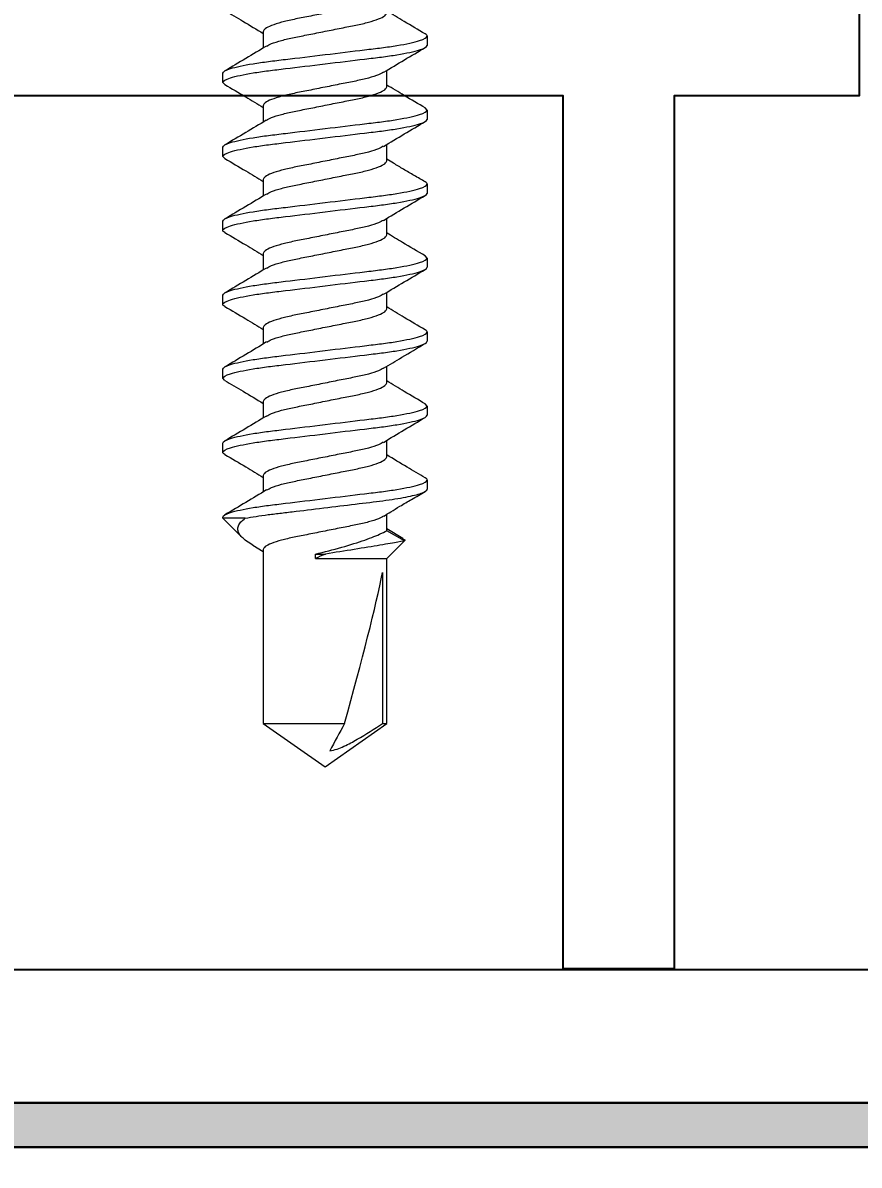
# Model space of a CAD drawing. Extents: x 0 to 79.8, y 0 to 38.2.
# Drawn here: x 57.157 to 57.722, y 28.472 to 29.244 of the extents above; entities that cross this region are included whole.
import ezdxf

# ---------------------------------------------------------------- set-up
doc = ezdxf.new("R2010")
doc.units = 0
doc.header["$MEASUREMENT"] = 0
doc.linetypes.add('SLD-Solid', pattern=[0])
doc.layers.get('0').update_dxf_attribs({"linetype": 'CONTINUOUS'})
doc.layers.get('DEFPOINTS').update_dxf_attribs({"color": 1, "linetype": 'CONTINUOUS'})
for name, color, linetype in [('DIM', 4, 'CONTINUOUS'), ('SILL-PAN', 7, 'CONTINUOUS'), ('TEXT', 7, 'CONTINUOUS'), ('TITLE-BLOCK', 7, 'CONTINUOUS'), ('WALL_COND', 7, 'CONTINUOUS'), ('WATERPROOF_MATL', 5, 'CONTINUOUS')]:
    doc.layers.add(name, color=color, linetype=linetype)
doc.styles.add('ROMANS', font='romans')
doc.dimstyles.new('QUARTER', dxfattribs={"dimscale": 4, "dimtxt": 0.06, "dimasz": 0.05, "dimexe": 0.06, "dimexo": 0.032, "dimgap": 0.021, "dimtad": 0, "dimdec": 4, "dimzin": 4, "dimdsep": 46, "dimlunit": 5, "dimtxsty": 'ROMANS', "dimcen": 0.09, "dimadec": 0, "dimazin": 1, "dimtfac": 1, "dimtdec": 4, "dimtofl": 0, "dimtmove": 0, "dimatfit": 3, "dimfxl": 0, "dimtolj": 1, "dimtzin": 0, "dimarcsym": 0})

# ---------------------------------------------------------------- blocks, each defined once
blk = doc.blocks.new('*D82')
at = {"color": 0, "lineweight": -2}
for p, q in [((55.6484, 28.38652), (55.6484, 25.25817)), ((61.7034, 28.38652), (61.7034, 25.25817)), ((55.8484, 25.49817), (56.1119, 25.49817)), ((61.5034, 25.49817), (61.2399, 25.49817))]:
    blk.add_line(p, q, dxfattribs=at)
at = {"color": 0}
for points in [[(55.8484, 25.53151), (55.8484, 25.46484), (55.6484, 25.49817)], [(61.5034, 25.53151), (61.5034, 25.46484), (61.7034, 25.49817)]]:
    blk.add_solid(points, dxfattribs=at)
at = {"layer": 'DEFPOINTS', "color": 0}
for p in [(55.6484, 28.51452), (61.7034, 28.51452), (61.7034, 25.49817)]:
    blk.add_point(p, dxfattribs=at)
at = {"color": 0, "insert": (58.6759, 25.49817), "char_height": 0.24, "attachment_point": 5, "style": 'ROMANS'}
blk.add_mtext('\\A1;6{\\H1x;\\S1/16;}" SUB-SILL PAN DEPTH', dxfattribs=at)
blk = doc.blocks.new('3774-TRACK_SUPPORT')
at = {"layer": 'TEXT'}
blk.add_lwpolyline([(0.954, -0.176), (0.954, -0.626), (0.829, -0.626), (0.829, -1.216), (0.754, -1.216), (0.754, -0.626), (0.05, -0.626), (0.05, -0.90923, -0.466721), (0.12, -1.11211), (0.12, -1.216), (0.045, -1.216), (0.045, -1.0869, 2.486759), (-0.045, -1.0869), (-0.045, -1.216), (-0.12, -1.216), (-0.12, -1.11211, -0.466721), (-0.05, -0.90923), (-0.05, -0.626), (-0.754, -0.626)], format="xyb", dxfattribs=at)
blk = doc.blocks.new('25559')
at = {"color": 7, "linetype": 'SLD-Solid', "lineweight": 15}
for p, q in [((0.50625, 0.069), (0.5125, 0.069)), ((0.55625, 0.069), (0.55482, 0.06775)), ((0.55625, 0.069), (0.5625, 0.069)), ((0.60625, 0.069), (0.6125, 0.069)), ((0.65625, 0.069), (0.65481, 0.06774)), ((0.65625, 0.069), (0.6625, 0.069)), ((0.70625, 0.069), (0.7125, 0.069)), ((0.75625, 0.069), (0.75481, 0.06775)), ((0.75625, 0.069), (0.7625, 0.069)), ((0.80625, 0.069), (0.8125, 0.069)), ((0.84585, 0.05252), (0.8393, 0.04172)), ((0.84741, 0.05369), (0.8405, 0.04172)), ((0.85937, 0.04172), (0.84741, 0.05369)), ((0.5405, 0.04172), (0.52946, 0.04172)), ((0.5905, 0.04172), (0.57946, 0.04172)), ((0.6405, 0.04172), (0.62946, 0.04172)), ((0.6905, 0.04172), (0.67946, 0.04172)), ((0.7405, 0.04172), (0.72946, 0.04172)), ((0.7905, 0.04172), (0.77946, 0.04172)), ((0.8405, 0.04172), (0.82943, 0.04172)), ((0.97079, 0.04172), (0.85937, 0.04172)), ((0.85937, -0.00651), (0.85937, 0.04172)), ((0.86878, 0.03893), (0.97079, 0.03893)), ((1, 0), (0.97079, 0.04172)), ((0.97079, 0.03893), (0.97079, 0.04172)), ((0.97079, -0.04172), (0.97079, 0.01319)), ((0.85625, -0.00651), (0.85625, 0.00025)), ((0.97079, -0.04172), (1, 0)), ((0.85937, -0.00651), (0.85625, -0.00651)), ((0.50325, -0.04172), (0.51429, -0.04172)), ((0.55325, -0.04172), (0.56429, -0.04172)), ((0.60325, -0.04172), (0.61429, -0.04172)), ((0.65325, -0.04172), (0.66429, -0.04172)), ((0.70325, -0.04172), (0.71429, -0.04172)), ((0.75325, -0.04172), (0.76429, -0.04172)), ((0.80325, -0.04172), (0.81429, -0.04172)), ((0.85025, -0.0487), (0.85445, -0.04172)), ((0.85325, -0.04172), (0.97079, -0.04172)), ((0.8321, -0.05397), (0.8321, -0.069)), ((0.8321, -0.069), (0.8449, -0.05619)), ((0.5375, -0.069), (0.53125, -0.069)), ((0.53893, -0.06775), (0.5375, -0.069)), ((0.5875, -0.069), (0.58125, -0.069)), ((0.58895, -0.06774), (0.5875, -0.069)), ((0.6375, -0.069), (0.63125, -0.069)), ((0.6875, -0.069), (0.68125, -0.069)), ((0.7375, -0.069), (0.73125, -0.069)), ((0.73893, -0.06775), (0.7375, -0.069)), ((0.7875, -0.069), (0.78125, -0.069)), ((0.8321, -0.069), (0.83125, -0.069))]:
    blk.add_line(p, q, dxfattribs=at)
blk.add_ellipse((0.9907, 0), major_axis=(0.14297, -0.04113), ratio=0.048755, start_param=1.724549, end_param=2.605956, dxfattribs=at)
for points, knots in [([(0.50478, 0.06771), (0.50199, 0.06297), (0.49688, 0.05428), (0.49166, 0.04564), (0.48929, 0.04172)], [0, 0, 0, 0, 0.545575, 1, 1, 1, 1]), ([(0.50625, 0.069), (0.50578, 0.06899), (0.50531, 0.06899), (0.50479, 0.06771), (0.50478, 0.06769)], [0, 0, 0, 0, 0.988917, 1, 1, 1, 1]), ([(0.53125, -0.069), (0.53035, -0.069), (0.5293, -0.06732), (0.52709, -0.06033), (0.52595, -0.05502), (0.52436, -0.04534), (0.52385, -0.04184), (0.52291, -0.03455), (0.52246, -0.03075), (0.52098, -0.01846), (0.51987, -0.00924), (0.51763, 0.00924), (0.51652, 0.01846), (0.51504, 0.03075), (0.51459, 0.03455), (0.51365, 0.04184), (0.51314, 0.04534), (0.51155, 0.05502), (0.51041, 0.06033), (0.5082, 0.06732), (0.50715, 0.069), (0.50625, 0.069)], [0, 0, 0, 0, 0.125, 0.125, 0.25, 0.25, 0.3125, 0.3125, 0.375, 0.375, 0.5, 0.5, 0.625, 0.625, 0.6875, 0.6875, 0.75, 0.75, 0.875, 0.875, 1, 1, 1, 1]), ([(0.5375, -0.069), (0.5366, -0.069), (0.53555, -0.06732), (0.53334, -0.06033), (0.5322, -0.05502), (0.53061, -0.04534), (0.5301, -0.04184), (0.52916, -0.03455), (0.52871, -0.03075), (0.52723, -0.01846), (0.52612, -0.00924), (0.52388, 0.00924), (0.52277, 0.01846), (0.52129, 0.03075), (0.52084, 0.03455), (0.5199, 0.04184), (0.51939, 0.04534), (0.5178, 0.05502), (0.51666, 0.06033), (0.51445, 0.06732), (0.5134, 0.069), (0.5125, 0.069)], [0, 0, 0, 0, 0.125, 0.125, 0.25, 0.25, 0.3125, 0.3125, 0.375, 0.375, 0.5, 0.5, 0.625, 0.625, 0.6875, 0.6875, 0.75, 0.75, 0.875, 0.875, 1, 1, 1, 1]), ([(0.53068, 0.03969), (0.52788, 0.04433), (0.52225, 0.05365), (0.51672, 0.06304), (0.51394, 0.06776)], [0, 0, 0, 0, 0.4975, 1, 1, 1, 1]), ([(0.55482, 0.06777), (0.55203, 0.06304), (0.54691, 0.05433), (0.54168, 0.04567), (0.53929, 0.04172)], [0, 0, 0, 0, 0.543159, 1, 1, 1, 1]), ([(0.58125, -0.069), (0.58035, -0.069), (0.5793, -0.06732), (0.57709, -0.06033), (0.57595, -0.05502), (0.57436, -0.04534), (0.57385, -0.04184), (0.57291, -0.03455), (0.57246, -0.03075), (0.57098, -0.01846), (0.56987, -0.00924), (0.56763, 0.00924), (0.56652, 0.01846), (0.56504, 0.03075), (0.56459, 0.03455), (0.56365, 0.04184), (0.56314, 0.04534), (0.56155, 0.05502), (0.56041, 0.06033), (0.5582, 0.06732), (0.55715, 0.069), (0.55625, 0.069)], [0, 0, 0, 0, 0.125, 0.125, 0.25, 0.25, 0.3125, 0.3125, 0.375, 0.375, 0.5, 0.5, 0.625, 0.625, 0.6875, 0.6875, 0.75, 0.75, 0.875, 0.875, 1, 1, 1, 1]), ([(0.5875, -0.069), (0.5866, -0.069), (0.58555, -0.06732), (0.58334, -0.06033), (0.5822, -0.05502), (0.58061, -0.04534), (0.5801, -0.04184), (0.57916, -0.03455), (0.57871, -0.03075), (0.57723, -0.01846), (0.57612, -0.00924), (0.57388, 0.00924), (0.57277, 0.01846), (0.57129, 0.03075), (0.57084, 0.03455), (0.5699, 0.04184), (0.56939, 0.04534), (0.5678, 0.05502), (0.56666, 0.06033), (0.56445, 0.06732), (0.5634, 0.069), (0.5625, 0.069)], [0, 0, 0, 0, 0.125, 0.125, 0.25, 0.25, 0.3125, 0.3125, 0.375, 0.375, 0.5, 0.5, 0.625, 0.625, 0.6875, 0.6875, 0.75, 0.75, 0.875, 0.875, 1, 1, 1, 1]), ([(0.58075, 0.03957), (0.57794, 0.04423), (0.57228, 0.0536), (0.56673, 0.06302), (0.56393, 0.06776)], [0, 0, 0, 0, 0.497134, 1, 1, 1, 1]), ([(0.60476, 0.06768), (0.60336, 0.06525), (0.6007, 0.06067), (0.59628, 0.05311), (0.5925, 0.04686), (0.59025, 0.04322), (0.58932, 0.04172)], [0, 0, 0, 0, 0.299941, 0.565966, 0.820653, 1, 1, 1, 1]), ([(0.60625, 0.069), (0.60578, 0.06899), (0.6053, 0.06898), (0.60478, 0.06768), (0.60476, 0.06765)], [0, 0, 0, 0, 0.978012, 1, 1, 1, 1]), ([(0.63125, -0.069), (0.63035, -0.069), (0.6293, -0.06732), (0.62709, -0.06033), (0.62595, -0.05502), (0.62436, -0.04534), (0.62385, -0.04184), (0.62291, -0.03455), (0.62246, -0.03075), (0.62098, -0.01846), (0.61987, -0.00924), (0.61763, 0.00924), (0.61652, 0.01846), (0.61504, 0.03075), (0.61459, 0.03455), (0.61365, 0.04184), (0.61314, 0.04534), (0.61155, 0.05502), (0.61041, 0.06033), (0.6082, 0.06732), (0.60715, 0.069), (0.60625, 0.069)], [0, 0, 0, 0, 0.125, 0.125, 0.25, 0.25, 0.3125, 0.3125, 0.375, 0.375, 0.5, 0.5, 0.625, 0.625, 0.6875, 0.6875, 0.75, 0.75, 0.875, 0.875, 1, 1, 1, 1]), ([(0.6375, -0.069), (0.6366, -0.069), (0.63555, -0.06732), (0.63334, -0.06033), (0.6322, -0.05502), (0.63061, -0.04534), (0.6301, -0.04184), (0.62916, -0.03455), (0.62871, -0.03075), (0.62723, -0.01846), (0.62612, -0.00924), (0.62388, 0.00924), (0.62277, 0.01846), (0.62129, 0.03075), (0.62084, 0.03455), (0.6199, 0.04184), (0.61939, 0.04534), (0.6178, 0.05502), (0.61666, 0.06033), (0.61445, 0.06732), (0.6134, 0.069), (0.6125, 0.069)], [0, 0, 0, 0, 0.125, 0.125, 0.25, 0.25, 0.3125, 0.3125, 0.375, 0.375, 0.5, 0.5, 0.625, 0.625, 0.6875, 0.6875, 0.75, 0.75, 0.875, 0.875, 1, 1, 1, 1]), ([(0.63078, 0.03952), (0.62797, 0.04417), (0.62231, 0.05354), (0.61676, 0.06297), (0.61397, 0.06771)], [0, 0, 0, 0, 0.497137, 1, 1, 1, 1]), ([(0.65481, 0.06775), (0.65176, 0.06258), (0.64664, 0.05388), (0.64141, 0.04523), (0.63929, 0.04172)], [0, 0, 0, 0, 0.593911, 1, 1, 1, 1]), ([(0.68125, -0.069), (0.68035, -0.069), (0.6793, -0.06732), (0.67709, -0.06033), (0.67595, -0.05502), (0.67436, -0.04534), (0.67385, -0.04184), (0.67291, -0.03455), (0.67246, -0.03075), (0.67098, -0.01846), (0.66987, -0.00924), (0.66763, 0.00924), (0.66652, 0.01846), (0.66504, 0.03075), (0.66459, 0.03455), (0.66365, 0.04184), (0.66314, 0.04534), (0.66155, 0.05502), (0.66041, 0.06033), (0.6582, 0.06732), (0.65715, 0.069), (0.65625, 0.069)], [0, 0, 0, 0, 0.125, 0.125, 0.25, 0.25, 0.3125, 0.3125, 0.375, 0.375, 0.5, 0.5, 0.625, 0.625, 0.6875, 0.6875, 0.75, 0.75, 0.875, 0.875, 1, 1, 1, 1]), ([(0.6875, -0.069), (0.6866, -0.069), (0.68555, -0.06732), (0.68334, -0.06033), (0.6822, -0.05502), (0.68061, -0.04534), (0.6801, -0.04184), (0.67916, -0.03455), (0.67871, -0.03075), (0.67723, -0.01846), (0.67612, -0.00924), (0.67388, 0.00924), (0.67277, 0.01846), (0.67129, 0.03075), (0.67084, 0.03455), (0.6699, 0.04184), (0.66939, 0.04534), (0.6678, 0.05502), (0.66666, 0.06033), (0.66445, 0.06732), (0.6634, 0.069), (0.6625, 0.069)], [0, 0, 0, 0, 0.125, 0.125, 0.25, 0.25, 0.3125, 0.3125, 0.375, 0.375, 0.5, 0.5, 0.625, 0.625, 0.6875, 0.6875, 0.75, 0.75, 0.875, 0.875, 1, 1, 1, 1]), ([(0.68074, 0.03958), (0.67794, 0.04423), (0.6723, 0.05356), (0.66676, 0.06296), (0.66398, 0.06769)], [0, 0, 0, 0, 0.497403, 1, 1, 1, 1]), ([(0.70477, 0.06769), (0.70198, 0.06296), (0.69687, 0.05427), (0.69166, 0.04565), (0.68929, 0.04172)], [0, 0, 0, 0, 0.544742, 1, 1, 1, 1]), ([(0.70625, 0.069), (0.70578, 0.06899), (0.70531, 0.06898), (0.70478, 0.06769), (0.70477, 0.06766)], [0, 0, 0, 0, 0.981212, 1, 1, 1, 1]), ([(0.73125, -0.069), (0.73035, -0.069), (0.7293, -0.06732), (0.72709, -0.06033), (0.72595, -0.05502), (0.72436, -0.04534), (0.72385, -0.04184), (0.72291, -0.03455), (0.72246, -0.03075), (0.72098, -0.01846), (0.71987, -0.00924), (0.71763, 0.00924), (0.71652, 0.01846), (0.71504, 0.03075), (0.71459, 0.03455), (0.71365, 0.04184), (0.71314, 0.04534), (0.71155, 0.05502), (0.71041, 0.06033), (0.7082, 0.06732), (0.70715, 0.069), (0.70625, 0.069)], [0, 0, 0, 0, 0.125, 0.125, 0.25, 0.25, 0.3125, 0.3125, 0.375, 0.375, 0.5, 0.5, 0.625, 0.625, 0.6875, 0.6875, 0.75, 0.75, 0.875, 0.875, 1, 1, 1, 1]), ([(0.7375, -0.069), (0.7366, -0.069), (0.73555, -0.06732), (0.73334, -0.06033), (0.7322, -0.05502), (0.73061, -0.04534), (0.7301, -0.04184), (0.72916, -0.03455), (0.72871, -0.03075), (0.72723, -0.01846), (0.72612, -0.00924), (0.72388, 0.00924), (0.72277, 0.01846), (0.72129, 0.03075), (0.72084, 0.03455), (0.7199, 0.04184), (0.71939, 0.04534), (0.7178, 0.05502), (0.71666, 0.06033), (0.71445, 0.06732), (0.7134, 0.069), (0.7125, 0.069)], [0, 0, 0, 0, 0.125, 0.125, 0.25, 0.25, 0.3125, 0.3125, 0.375, 0.375, 0.5, 0.5, 0.625, 0.625, 0.6875, 0.6875, 0.75, 0.75, 0.875, 0.875, 1, 1, 1, 1]), ([(0.73073, 0.0396), (0.72825, 0.0437), (0.7226, 0.05305), (0.71706, 0.06246), (0.71395, 0.06774)], [0, 0, 0, 0, 0.438749, 1, 1, 1, 1]), ([(0.75481, 0.06776), (0.75202, 0.06302), (0.7469, 0.05431), (0.74167, 0.04566), (0.73929, 0.04172)], [0, 0, 0, 0, 0.544674, 1, 1, 1, 1]), ([(0.78125, -0.069), (0.78035, -0.069), (0.7793, -0.06732), (0.77709, -0.06033), (0.77595, -0.05502), (0.77436, -0.04534), (0.77385, -0.04184), (0.77291, -0.03455), (0.77246, -0.03075), (0.77098, -0.01846), (0.76987, -0.00924), (0.76763, 0.00924), (0.76652, 0.01846), (0.76504, 0.03075), (0.76459, 0.03455), (0.76365, 0.04184), (0.76314, 0.04534), (0.76155, 0.05502), (0.76041, 0.06033), (0.7582, 0.06732), (0.75715, 0.069), (0.75625, 0.069)], [0, 0, 0, 0, 0.125, 0.125, 0.25, 0.25, 0.3125, 0.3125, 0.375, 0.375, 0.5, 0.5, 0.625, 0.625, 0.6875, 0.6875, 0.75, 0.75, 0.875, 0.875, 1, 1, 1, 1]), ([(0.7875, -0.069), (0.7866, -0.069), (0.78555, -0.06732), (0.78334, -0.06033), (0.7822, -0.05502), (0.78061, -0.04534), (0.7801, -0.04184), (0.77916, -0.03455), (0.77871, -0.03075), (0.77723, -0.01846), (0.77612, -0.00924), (0.77388, 0.00924), (0.77277, 0.01846), (0.77129, 0.03075), (0.77084, 0.03455), (0.7699, 0.04184), (0.76939, 0.04534), (0.7678, 0.05502), (0.76666, 0.06033), (0.76445, 0.06732), (0.7634, 0.069), (0.7625, 0.069)], [0, 0, 0, 0, 0.125, 0.125, 0.25, 0.25, 0.3125, 0.3125, 0.375, 0.375, 0.5, 0.5, 0.625, 0.625, 0.6875, 0.6875, 0.75, 0.75, 0.875, 0.875, 1, 1, 1, 1]), ([(0.78079, 0.03952), (0.77797, 0.04418), (0.7723, 0.05356), (0.76674, 0.06299), (0.76395, 0.06774)], [0, 0, 0, 0, 0.497058, 1, 1, 1, 1]), ([(0.80479, 0.06772), (0.80238, 0.06363), (0.79726, 0.05493), (0.79205, 0.04629), (0.78929, 0.04172)], [0, 0, 0, 0, 0.470268, 1, 1, 1, 1]), ([(0.80625, 0.069), (0.80578, 0.069), (0.80531, 0.06899), (0.80479, 0.06772), (0.80479, 0.06771)], [0, 0, 0, 0, 0.993451, 1, 1, 1, 1]), ([(0.83125, -0.069), (0.83035, -0.069), (0.8293, -0.06732), (0.82709, -0.06033), (0.82595, -0.05502), (0.82436, -0.04534), (0.82385, -0.04184), (0.82291, -0.03455), (0.82246, -0.03075), (0.82098, -0.01846), (0.81987, -0.00924), (0.81763, 0.00924), (0.81652, 0.01846), (0.81504, 0.03075), (0.81459, 0.03455), (0.81365, 0.04184), (0.81314, 0.04534), (0.81155, 0.05502), (0.81041, 0.06033), (0.8082, 0.06732), (0.80715, 0.069), (0.80625, 0.069)], [0, 0, 0, 0, 0.125, 0.125, 0.25, 0.25, 0.3125, 0.3125, 0.375, 0.375, 0.5, 0.5, 0.625, 0.625, 0.6875, 0.6875, 0.75, 0.75, 0.875, 0.875, 1, 1, 1, 1]), ([(0.8321, -0.05397), (0.83123, -0.04946), (0.8304, -0.04411), (0.82928, -0.0355), (0.82893, -0.03257), (0.82818, -0.0263), (0.82778, -0.02301), (0.82654, -0.01276), (0.82566, -0.00545), (0.8239, 0.00909), (0.82303, 0.01631), (0.82142, 0.02963), (0.82074, 0.03561), (0.81919, 0.0468), (0.81834, 0.05193), (0.8166, 0.06037), (0.81571, 0.06366), (0.81401, 0.06798), (0.81321, 0.069), (0.8125, 0.069)], [0, 0, 0, 0, 0.125, 0.125, 0.1875, 0.1875, 0.25, 0.25, 0.375, 0.375, 0.5, 0.5, 0.625, 0.625, 0.75, 0.75, 0.875, 0.875, 1, 1, 1, 1]), ([(0.83063, 0.03976), (0.82969, 0.04129), (0.82768, 0.04456), (0.82368, 0.05105), (0.8189, 0.05923), (0.81575, 0.06464), (0.81399, 0.06767)], [0, 0, 0, 0, 0.1901712, 0.4057969, 0.6676779, 1, 1, 1, 1]), ([(0.84589, 0.05249), (0.84594, 0.05263), (0.84647, 0.0542), (0.84696, 0.05393), (0.84741, 0.05369)], [0, 0, 0, 0, 0.089674, 1, 1, 1, 1]), ([(0.84741, 0.05369), (0.84741, 0.05369), (0.84768, 0.05215), (0.84844, 0.04787), (0.84875, 0.04609), (0.84946, 0.042), (0.84985, 0.0397), (0.85202, 0.02696), (0.85423, 0.01334), (0.85625, 0.00025)], [0, 0, 0, 0, 0.25, 0.25, 0.375, 0.375, 0.5, 0.5, 1, 1, 1, 1]), ([(0.48061, 0.03961), (0.48121, 0.03859), (0.48254, 0.03633), (0.48462, 0.02976), (0.48658, 0.0211), (0.48855, 0.01097), (0.49075, 0), (0.49295, -0.01097), (0.49492, -0.02109), (0.49688, -0.02981), (0.49908, -0.03652), (0.50129, -0.0409), (0.5026, -0.04145), (0.50325, -0.04172)], [0, 0, 0, 0, 0.077477, 0.171444, 0.261982, 0.352519, 0.446486, 0.540453, 0.630991, 0.721528, 0.815495, 0.909462, 1, 1, 1, 1]), ([(0.51301, -0.03935), (0.51245, -0.0384), (0.51117, -0.03621), (0.50913, -0.02975), (0.50717, -0.02111), (0.5052, -0.01097), (0.503, 0), (0.5008, 0.01097), (0.49883, 0.02109), (0.49687, 0.02981), (0.49467, 0.03652), (0.49246, 0.0409), (0.49115, 0.04145), (0.4905, 0.04172)], [0, 0, 0, 0, 0.07205, 0.16657, 0.25764, 0.34871, 0.44323, 0.53775, 0.62882, 0.71989, 0.81441, 0.90893, 1, 1, 1, 1]), ([(0.53065, 0.03952), (0.53124, 0.03853), (0.53255, 0.03629), (0.53462, 0.02975), (0.53658, 0.02111), (0.53855, 0.01097), (0.54075, 0), (0.54295, -0.01097), (0.54492, -0.02109), (0.54688, -0.02981), (0.54908, -0.03652), (0.55129, -0.0409), (0.5526, -0.04145), (0.55325, -0.04172)], [0, 0, 0, 0, 0.075758, 0.1699, 0.260606, 0.351313, 0.445455, 0.539597, 0.630303, 0.721009, 0.815152, 0.909294, 1, 1, 1, 1]), ([(0.56312, -0.03956), (0.56253, -0.03856), (0.56121, -0.03631), (0.55913, -0.02975), (0.55717, -0.0211), (0.5552, -0.01097), (0.553, 0), (0.5508, 0.01097), (0.54883, 0.02109), (0.54687, 0.02981), (0.54467, 0.03652), (0.54246, 0.0409), (0.54115, 0.04145), (0.5405, 0.04172)], [0, 0, 0, 0, 0.076547, 0.170609, 0.261238, 0.351867, 0.445929, 0.53999, 0.630619, 0.721248, 0.81531, 0.909371, 1, 1, 1, 1]), ([(0.58073, 0.03938), (0.58129, 0.03842), (0.58258, 0.03622), (0.58462, 0.02975), (0.58658, 0.02111), (0.58855, 0.01097), (0.59075, 0), (0.59295, -0.01097), (0.59492, -0.02109), (0.59688, -0.02981), (0.59908, -0.03652), (0.60129, -0.0409), (0.6026, -0.04145), (0.60325, -0.04172)], [0, 0, 0, 0, 0.072707, 0.16716, 0.258166, 0.349171, 0.443624, 0.538077, 0.629083, 0.720089, 0.814541, 0.908994, 1, 1, 1, 1]), ([(0.61299, -0.03932), (0.61244, -0.03838), (0.61116, -0.03619), (0.60913, -0.02975), (0.60717, -0.02111), (0.6052, -0.01097), (0.603, 0), (0.6008, 0.01097), (0.59883, 0.02109), (0.59687, 0.02981), (0.59467, 0.03652), (0.59246, 0.0409), (0.59115, 0.04145), (0.5905, 0.04172)], [0, 0, 0, 0, 0.071493, 0.166069, 0.257194, 0.348319, 0.442896, 0.537472, 0.628597, 0.719722, 0.814299, 0.908875, 1, 1, 1, 1]), ([(0.63076, 0.03931), (0.63131, 0.03838), (0.63259, 0.03619), (0.63462, 0.02975), (0.63658, 0.02111), (0.63855, 0.01097), (0.64075, 0), (0.64295, -0.01097), (0.64492, -0.02109), (0.64688, -0.02981), (0.64908, -0.03652), (0.65129, -0.0409), (0.6526, -0.04145), (0.65325, -0.04172)], [0, 0, 0, 0, 0.071416, 0.166001, 0.257133, 0.348265, 0.44285, 0.537434, 0.628567, 0.719699, 0.814283, 0.908868, 1, 1, 1, 1]), ([(0.66305, -0.03943), (0.66248, -0.03846), (0.66118, -0.03625), (0.65913, -0.02975), (0.65717, -0.02111), (0.6552, -0.01097), (0.653, 0), (0.6508, 0.01097), (0.64883, 0.02109), (0.64687, 0.02981), (0.64467, 0.03652), (0.64246, 0.0409), (0.64115, 0.04145), (0.6405, 0.04172)], [0, 0, 0, 0, 0.073737, 0.168085, 0.258989, 0.349894, 0.444242, 0.53859, 0.629495, 0.720399, 0.814747, 0.909095, 1, 1, 1, 1]), ([(0.68072, 0.03939), (0.68128, 0.03843), (0.68257, 0.03623), (0.68462, 0.02975), (0.68658, 0.02111), (0.68855, 0.01097), (0.69075, 0), (0.69295, -0.01097), (0.69492, -0.02109), (0.69688, -0.02981), (0.69908, -0.03652), (0.70129, -0.0409), (0.7026, -0.04145), (0.70325, -0.04172)], [0, 0, 0, 0, 0.073077, 0.167492, 0.258462, 0.349431, 0.443846, 0.538261, 0.629231, 0.7202, 0.814615, 0.909031, 1, 1, 1, 1]), ([(0.71299, -0.03931), (0.71244, -0.03837), (0.71116, -0.03619), (0.70913, -0.02975), (0.70717, -0.02111), (0.7052, -0.01097), (0.703, 0), (0.7008, 0.01097), (0.69883, 0.02109), (0.69687, 0.02981), (0.69467, 0.03652), (0.69246, 0.0409), (0.69115, 0.04145), (0.6905, 0.04172)], [0, 0, 0, 0, 0.071238, 0.16584, 0.25699, 0.34814, 0.442743, 0.537345, 0.628495, 0.719645, 0.814248, 0.90885, 1, 1, 1, 1]), ([(0.7307, 0.03942), (0.73127, 0.03845), (0.73257, 0.03624), (0.73462, 0.02975), (0.73658, 0.02111), (0.73855, 0.01097), (0.74075, 0), (0.74295, -0.01097), (0.74492, -0.02109), (0.74688, -0.02981), (0.74908, -0.03652), (0.75129, -0.0409), (0.7526, -0.04145), (0.75325, -0.04172)], [0, 0, 0, 0, 0.073684, 0.168037, 0.258947, 0.349857, 0.44421, 0.538564, 0.629474, 0.720383, 0.814737, 0.90909, 1, 1, 1, 1]), ([(0.76308, -0.03948), (0.7625, -0.0385), (0.76119, -0.03627), (0.75913, -0.02975), (0.75717, -0.02111), (0.7552, -0.01097), (0.753, 0), (0.7508, 0.01097), (0.74883, 0.02109), (0.74687, 0.02981), (0.74467, 0.03652), (0.74246, 0.0409), (0.74115, 0.04145), (0.7405, 0.04172)], [0, 0, 0, 0, 0.0748562, 0.1690902, 0.259885, 0.3506798, 0.4449137, 0.5391477, 0.6299425, 0.7207373, 0.8149712, 0.9092052, 1, 1, 1, 1]), ([(0.78076, 0.03931), (0.78131, 0.03837), (0.78259, 0.03619), (0.78462, 0.02975), (0.78658, 0.02111), (0.78855, 0.01097), (0.79075, 0), (0.79295, -0.01097), (0.79492, -0.02109), (0.79688, -0.02981), (0.79908, -0.03652), (0.80129, -0.0409), (0.8026, -0.04145), (0.80325, -0.04172)], [0, 0, 0, 0, 0.071394, 0.165981, 0.257115, 0.34825, 0.442836, 0.537423, 0.628558, 0.719692, 0.814279, 0.908865, 1, 1, 1, 1]), ([(0.81299, -0.03931), (0.81244, -0.03837), (0.81116, -0.03619), (0.80913, -0.02975), (0.80717, -0.02111), (0.8052, -0.01097), (0.803, 0), (0.8008, 0.01097), (0.79883, 0.02109), (0.79687, 0.02981), (0.79467, 0.03652), (0.79246, 0.0409), (0.79115, 0.04145), (0.7905, 0.04172)], [0, 0, 0, 0, 0.0713374, 0.1659298, 0.2570699, 0.3482101, 0.4428025, 0.5373948, 0.628535, 0.7196751, 0.8142675, 0.9088599, 1, 1, 1, 1]), ([(0.83065, 0.03953), (0.83123, 0.03853), (0.83255, 0.0363), (0.83462, 0.02975), (0.83658, 0.02111), (0.83855, 0.01097), (0.84075, 0), (0.84295, -0.01097), (0.84492, -0.02109), (0.84688, -0.02981), (0.84908, -0.03652), (0.85129, -0.0409), (0.8526, -0.04145), (0.85325, -0.04172)], [0, 0, 0, 0, 0.0759686, 0.1700892, 0.2607749, 0.3514605, 0.4455811, 0.5397018, 0.6303874, 0.7210731, 0.8151937, 0.9093144, 1, 1, 1, 1]), ([(0.85625, -0.00651), (0.85484, -0.00053), (0.8533, 0.00556), (0.85009, 0.01698), (0.8484, 0.02236), (0.8452, 0.03142), (0.84365, 0.03517), (0.84128, 0.04032), (0.8405, 0.04172), (0.8405, 0.04172)], [0, 0, 0, 0, 0.25, 0.25, 0.5, 0.5, 0.75, 0.75, 1, 1, 1, 1]), ([(0.98926, 0.00319), (0.98877, 0.00656), (0.98759, 0.00972), (0.98478, 0.0159), (0.98317, 0.01886), (0.97812, 0.02762), (0.97447, 0.03329), (0.97079, 0.03893)], [0, 0, 0, 0, 0.25, 0.25, 0.5, 0.5, 1, 1, 1, 1]), ([(0.48896, -0.06772), (0.49137, -0.06363), (0.49649, -0.05493), (0.5017, -0.0463), (0.50446, -0.04172)], [0, 0, 0, 0, 0.470247, 1, 1, 1, 1]), ([(0.51298, -0.03954), (0.5158, -0.0442), (0.52146, -0.05358), (0.52701, -0.06301), (0.52981, -0.06775)], [0, 0, 0, 0, 0.497098, 1, 1, 1, 1]), ([(0.53893, -0.06777), (0.54171, -0.06304), (0.54684, -0.05433), (0.55207, -0.04567), (0.55446, -0.04172)], [0, 0, 0, 0, 0.543195, 1, 1, 1, 1]), ([(0.56309, -0.03972), (0.56589, -0.04435), (0.5715, -0.05365), (0.57702, -0.06303), (0.5798, -0.06774)], [0, 0, 0, 0, 0.497658, 1, 1, 1, 1]), ([(0.58895, -0.06774), (0.59174, -0.063), (0.59686, -0.0543), (0.60208, -0.04565), (0.60446, -0.04172)], [0, 0, 0, 0, 0.545499, 1, 1, 1, 1]), ([(0.61297, -0.03952), (0.61579, -0.04418), (0.62146, -0.05357), (0.62701, -0.063), (0.62981, -0.06775)], [0, 0, 0, 0, 0.49704, 1, 1, 1, 1]), ([(0.63898, -0.06769), (0.64176, -0.06296), (0.64688, -0.05427), (0.65209, -0.04565), (0.65446, -0.04172)], [0, 0, 0, 0, 0.544904, 1, 1, 1, 1]), ([(0.66302, -0.03961), (0.66583, -0.04425), (0.67146, -0.05358), (0.677, -0.06298), (0.67978, -0.06771)], [0, 0, 0, 0, 0.497428, 1, 1, 1, 1]), ([(0.68897, -0.06771), (0.69175, -0.06299), (0.69687, -0.05429), (0.70208, -0.04566), (0.70446, -0.04172)], [0, 0, 0, 0, 0.5433102, 1, 1, 1, 1]), ([(0.71296, -0.03951), (0.71578, -0.04417), (0.72144, -0.05354), (0.727, -0.06298), (0.72979, -0.06772)], [0, 0, 0, 0, 0.497095, 1, 1, 1, 1]), ([(0.73893, -0.06777), (0.74136, -0.06365), (0.74648, -0.05494), (0.75171, -0.04628), (0.75446, -0.04172)], [0, 0, 0, 0, 0.473124, 1, 1, 1, 1]), ([(0.76305, -0.03965), (0.76586, -0.0443), (0.7715, -0.05364), (0.77703, -0.06304), (0.77982, -0.06777)], [0, 0, 0, 0, 0.4973758, 1, 1, 1, 1]), ([(0.78898, -0.06769), (0.79177, -0.06295), (0.79688, -0.05426), (0.80209, -0.04564), (0.80446, -0.04172)], [0, 0, 0, 0, 0.5456553, 1, 1, 1, 1]), ([(0.81296, -0.03951), (0.81578, -0.04417), (0.82143, -0.05352), (0.82698, -0.06295), (0.82977, -0.06769)], [0, 0, 0, 0, 0.497203, 1, 1, 1, 1]), ([(0.85023, -0.04869), (0.84931, -0.0502), (0.84748, -0.05322), (0.84502, -0.05624), (0.84256, -0.05823), (0.83988, -0.05915), (0.83718, -0.05872), (0.83455, -0.05708), (0.83292, -0.05501), (0.8321, -0.05397)], [0, 0, 0, 0, 0.1335352, 0.2658555, 0.4012862, 0.5532901, 0.708367, 0.852872, 1, 1, 1, 1]), ([(0.63898, -0.06767), (0.63897, -0.06769), (0.63844, -0.06898), (0.63797, -0.06899), (0.6375, -0.069)], [0, 0, 0, 0, 0.017618, 1, 1, 1, 1]), ([(0.68897, -0.0677), (0.68896, -0.06771), (0.68844, -0.06899), (0.68797, -0.06899), (0.6875, -0.069)], [0, 0, 0, 0, 0.009197, 1, 1, 1, 1]), ([(0.78898, -0.06766), (0.78897, -0.06769), (0.78844, -0.06898), (0.78797, -0.06899), (0.7875, -0.069)], [0, 0, 0, 0, 0.019289, 1, 1, 1, 1])]:
    blk.add_open_spline(points, degree=3, knots=knots, dxfattribs=at)
for points in [[(0.97079, 0.01319), (0.97696, 0.00985), (0.98314, 0.00651), (0.98926, 0.00319)], [(0.85625, 0.00025), (0.8573, -0.0021), (0.85834, -0.00435), (0.85937, -0.00651)]]:
    blk.add_open_spline(points, degree=3, dxfattribs=at)
blk = doc.blocks.new('*U110')
at = {"layer": 'DIM'}
blk.add_blockref('3774-TRACK_SUPPORT', (0.954, -0.524), dxfattribs=at)
at = {"layer": 'TEXT', "rotation": 270}
blk.add_blockref('25559', (1.547, -0.60342), dxfattribs=at)

msp = doc.modelspace()

# ---------------------------------------------------------------- hatches: boundary and pattern name
at = {"layer": 'TITLE-BLOCK'}
h = msp.add_hatch(dxfattribs=at)
h.set_pattern_fill('AR-CONC', color=256, scale=0.1, style=0)
h.set_pattern_definition([(50, (129.89277, 29.9236), (0.71726, -0.062752), [0.075, -0.825]), (355, (129.8928, 29.9236), (-0.138751, 0.752192), [0.06, -0.66]), (100.4514, (129.95254, 29.9184), (0.5785094, 0.6894395), [0.06374, -0.701142]), (46.1842, (129.8928, 30.1236), (1.067241, -0.165519), [0.1125, -1.2375]), (96.6356, (129.9817, 30.1098), (0.934663, 0.974118), [0.09561, -1.051713]), (351.1842, (129.8928, 30.1236), (0.934662, 0.974119), [0.09, -0.99]), (21, (129.99277, 30.0736), (0.596907, -0.402619), [0.075, -0.825]), (326, (129.9928, 30.0736), (0.243315, 0.72515), [0.06, -0.66]), (71.4514, (130.0425, 30.0401), (0.8402226, 0.3225305), [0.06374, -0.701142]), (37.5, (129.89277, 29.92363), (0.01215986, 0.33289385), [0, -0.652, 0, -0.67, 0, -0.6625]), (7.5, (129.89277, 29.92363), (0.2630695, 0.3944117), [0, -0.382, 0, -0.637, 0, -0.2525]), (327.5, (129.66977, 29.92363), (0.5338224, -0.0225549), [0, -0.25, 0, -0.78, 0, -1.035]), (317.5, (129.56977, 29.92363), (0.5831862, 0.100105), [0, -0.325, 0, -0.518, 0, -0.735])])
h.paths.add_polyline_path([(55.6183984, 28.4845213), (55.6183984, 30.5420213), (54.7350867, 30.5420213), (54.5958658, 30.2802661), (54.5417479, 29.5526175), (54.5958658, 28.7281285), (54.9317014, 27.4483125), (55.6056512, 26.7117447), (58.3081921, 26.3388048), (61.7328076, 26.4589675), (62.4665269, 27.2047187), (62.7298172, 28.0188556), (62.8540838, 28.9659561), (62.8389926, 29.9716201), (62.8149303, 30.5420213), (61.7333984, 30.5420213), (61.7333984, 28.4845213), (61.6151484, 28.4845213), (61.6151484, 28.0808134), (61.7638124, 27.9321494), (61.6744094, 27.7558654), (61.797957, 27.6050064), (61.6553694, 27.4415771), (61.7786263, 27.2454614), (61.7040695, 26.9220102), (61.3631746, 26.9616995), (61.0136213, 26.7797584), (60.8296999, 26.8444629), (60.5152819, 26.756322), (60.2957368, 26.9405209), (59.6901308, 26.792523), (59.4635312, 26.9588132), (59.5315577, 27.2637335), (59.3840076, 27.4324614), (59.4805753, 27.7838075), (59.4065378, 27.9053507), (59.5526484, 28.0808134), (59.5526484, 28.4845213)])
at = {"layer": 'WATERPROOF_MATL'}
msp.add_hatch(color=7, dxfattribs=at).paths.add_polyline_path([(55.6483984, 30.5420213), (55.6483984, 28.5145213), (61.7033984, 28.5145213), (61.7033984, 30.5420213), (61.7333984, 30.5420213), (61.7333984, 28.4845213), (55.6183984, 28.4845213), (55.6183984, 30.5420213)])

# ---------------------------------------------------------------- linework, layer by layer
at = {"layer": 'SILL-PAN', "color": 7}
msp.add_lwpolyline([(55.6483984, 30.5420213), (55.7383984, 30.5420213), (55.7383984, 28.6045213), (61.6133984, 28.6045213), (61.6133984, 30.5420213), (61.7033984, 30.5420213), (61.7033984, 28.5145213), (55.6483984, 28.5145213)], close=True, dxfattribs=at)
at = {"layer": 'WALL_COND', "color": 7}
msp.add_lwpolyline([(61.2088984, 28.4845213), (62.2033984, 28.4845213), (62.2033984, 30.5420213), (62.8149303, 30.5420213), (62.8389926, 29.9716201), (62.8540838, 28.9659561), (62.7298172, 28.0188556), (62.4665269, 27.2047187), (61.7328076, 26.4589675), (58.3081921, 26.3388048), (55.6056512, 26.7117447), (54.9317014, 27.4483125), (54.5958658, 28.7281285), (54.5417479, 29.5526175), (54.5958658, 30.2802661), (54.7350867, 30.5420213), (55.1483984, 30.5420213), (55.1483984, 28.4845213), (59.9588984, 28.4845213)], dxfattribs=at)
at = {"layer": 'WATERPROOF_MATL', "color": 7}
msp.add_lwpolyline([(55.6483984, 30.5420213), (55.6483984, 28.5145213), (61.7033984, 28.5145213), (61.7033984, 30.5420213), (61.7333984, 30.5420213), (61.7333984, 28.4845213), (55.6183984, 28.4845213), (55.6183984, 30.5420213)], close=True, dxfattribs=at)

# ---------------------------------------------------------------- block references
at = {"layer": 'DIM'}
msp.add_blockref('*U110', (55.8138986, 30.3450213), dxfattribs=at)

# ---------------------------------------------------------------- dimensions: what is measured, and where the dimension line sits
dim = msp.add_linear_dim(base=(61.7033984, 25.4981749), p1=(55.6483984, 28.5145213), p2=(61.7033984, 28.5145213), text='<> SUB-SILL PAN DEPTH', dimstyle='QUARTER', override={"dimpost": '"'})
dim.commit()
dim.dimension.update_dxf_attribs({"geometry": '*D82', "text_midpoint": (58.6758984, 25.4981749), "dimtype": 160})

doc.saveas('drawing.dxf')
